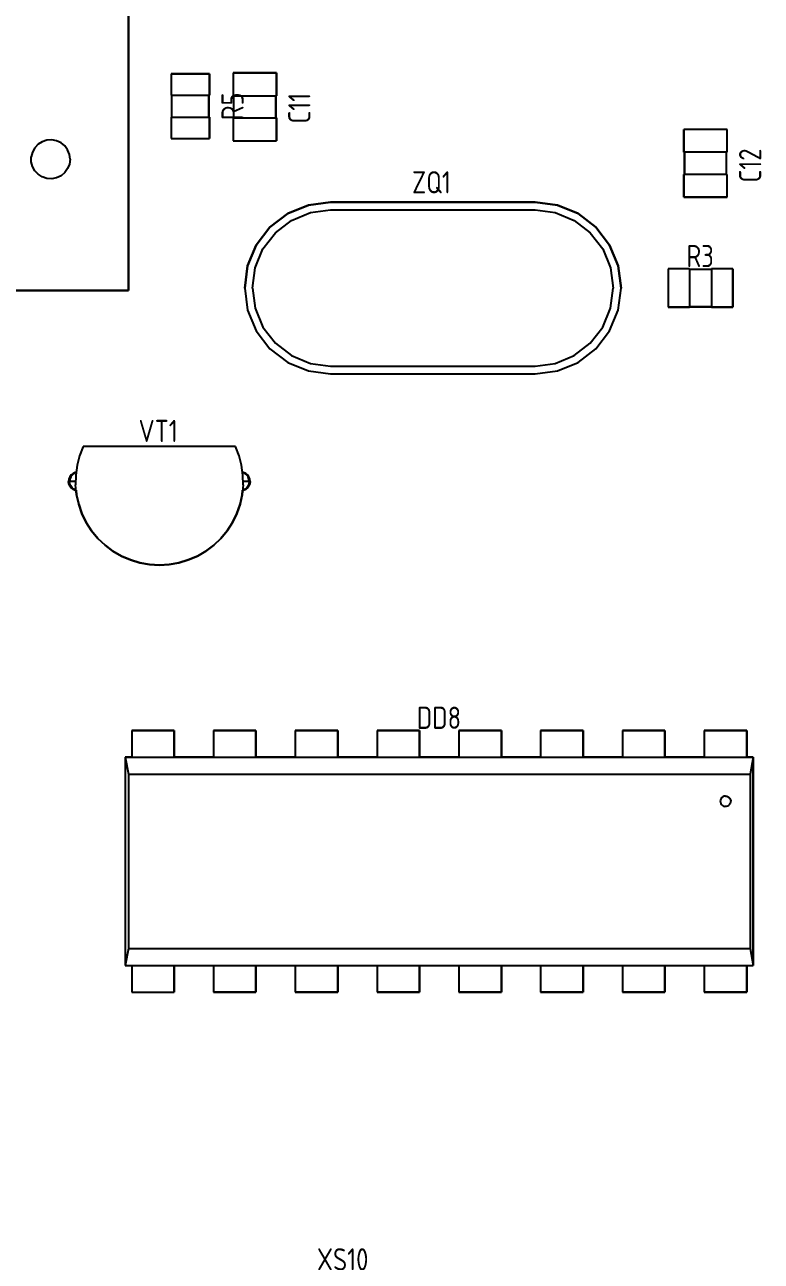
# Model space of a CAD drawing. Header units: inches. Extents: x 0 to 841, y -594 to 0.
# Drawn here: x 393.4 to 439.1, y -372.3 to -295.5 of the extents above; entities that cross this region are included whole.
import ezdxf

# ---------------------------------------------------------------- set-up
doc = ezdxf.new("R2010")
doc.units = ezdxf.units.IN
doc.header["$MEASUREMENT"] = 0
doc.styles.add('GOST type A0', font='', dxfattribs={"height": 2.116667})
doc.styles.get('GOST type A0').set_extended_font_data('GOST type A')

msp = doc.modelspace()

# ---------------------------------------------------------------- linework, layer by layer
at = {"color": 7, "true_color": 0xffffff}
for p, q in [((399.802, -312.01), (399.802, -263.698)), ((399.802, -263.698), (399.802, -312.01)), ((404.84, -298.544), (402.452, -298.544)), ((402.452, -298.544), (402.452, -299.864)), ((402.452, -298.544), (404.84, -298.544)), ((402.452, -298.544), (402.452, -299.864)), ((404.84, -299.864), (404.84, -298.544)), ((404.84, -298.544), (404.84, -299.864)), ((408.992, -298.493), (406.3, -298.493)), ((406.3, -298.493), (406.3, -299.915)), ((406.3, -298.493), (408.992, -298.493)), ((406.3, -298.493), (406.3, -299.915)), ((408.992, -299.915), (408.992, -298.493)), ((408.992, -298.493), (408.992, -299.915)), ((402.452, -299.864), (402.486, -299.864)), ((402.452, -299.864), (404.84, -299.864)), ((402.486, -299.864), (402.486, -301.236)), ((402.486, -299.864), (402.486, -301.236)), ((404.806, -301.236), (404.806, -299.864)), ((404.806, -299.864), (404.84, -299.864)), ((404.806, -299.864), (404.806, -301.236)), ((406.3, -299.915), (406.338, -299.915)), ((406.3, -299.915), (408.992, -299.915)), ((406.338, -299.915), (406.338, -301.287)), ((406.338, -299.915), (406.338, -301.287)), ((408.954, -301.287), (408.954, -299.915)), ((408.954, -299.915), (408.992, -299.915)), ((408.954, -299.915), (408.954, -301.287)), ((402.486, -301.236), (402.452, -301.236)), ((402.452, -301.236), (402.452, -302.556)), ((402.452, -301.236), (404.84, -301.236)), ((402.452, -301.236), (402.452, -302.556)), ((404.84, -301.236), (404.806, -301.236)), ((404.84, -302.556), (404.84, -301.236)), ((404.84, -301.236), (404.84, -302.556)), ((406.338, -301.287), (406.3, -301.287)), ((406.3, -301.287), (406.3, -302.709)), ((406.3, -301.287), (408.992, -301.287)), ((406.3, -301.287), (406.3, -302.709)), ((408.992, -301.287), (408.954, -301.287)), ((408.992, -302.709), (408.992, -301.287)), ((408.992, -301.287), (408.992, -302.709)), ((394.744, -302.668), (394.456, -302.762)), ((395.046, -302.648), (394.744, -302.668)), ((395.344, -302.706), (395.046, -302.648)), ((402.452, -302.556), (404.84, -302.556)), ((402.452, -302.556), (404.84, -302.556)), ((436.992, -301.999), (434.3, -301.999)), ((434.3, -301.999), (434.3, -303.421)), ((434.3, -303.421), (434.3, -301.999)), ((436.992, -301.999), (434.3, -301.999)), ((436.992, -303.421), (436.992, -301.999)), ((436.992, -303.421), (436.992, -301.999)), ((393.846, -303.41), (393.772, -303.702)), ((393.992, -303.144), (393.846, -303.41)), ((394.2, -302.924), (393.992, -303.144)), ((394.456, -302.762), (394.2, -302.924)), ((395.616, -302.834), (395.344, -302.706)), ((395.85, -303.028), (395.616, -302.834)), ((396.028, -303.272), (395.85, -303.028)), ((396.14, -303.554), (396.028, -303.272)), ((406.3, -302.709), (408.992, -302.709)), ((406.3, -302.709), (408.992, -302.709)), ((434.3, -303.421), (434.338, -303.421)), ((436.992, -303.421), (434.3, -303.421)), ((434.338, -303.421), (434.338, -304.793)), ((434.338, -304.793), (434.338, -303.421)), ((436.954, -304.793), (436.954, -303.421)), ((436.954, -303.421), (436.992, -303.421)), ((436.954, -304.793), (436.954, -303.421)), ((393.772, -304.006), (393.772, -303.702)), ((393.846, -304.298), (393.772, -304.006)), ((396.14, -304.154), (396.028, -304.436)), ((396.178, -303.854), (396.14, -303.554)), ((396.178, -303.854), (396.14, -304.154)), ((393.992, -304.564), (393.846, -304.298)), ((394.2, -304.784), (393.992, -304.564)), ((394.456, -304.946), (394.2, -304.784)), ((394.744, -305.04), (394.456, -304.946)), ((395.616, -304.874), (395.344, -305.002)), ((395.85, -304.68), (395.616, -304.874)), ((396.028, -304.436), (395.85, -304.68)), ((434.338, -304.793), (434.3, -304.793)), ((434.3, -304.793), (434.3, -306.215)), ((434.3, -306.215), (434.3, -304.793)), ((436.992, -304.793), (434.3, -304.793)), ((436.992, -304.793), (436.954, -304.793)), ((436.992, -306.215), (436.992, -304.793)), ((436.992, -306.215), (436.992, -304.793)), ((395.046, -305.06), (394.744, -305.04)), ((395.344, -305.002), (395.046, -305.06)), ((412.362, -306.516), (410.98, -306.698)), ((410.98, -306.698), (412.362, -306.516)), ((425.062, -306.516), (412.362, -306.516)), ((412.362, -306.516), (425.062, -306.516)), ((426.444, -306.698), (425.062, -306.516)), ((425.062, -306.516), (426.444, -306.698)), ((434.3, -306.215), (436.992, -306.215)), ((436.992, -306.215), (434.3, -306.215)), ((409.694, -307.23), (408.588, -308.078)), ((408.588, -308.078), (409.694, -307.23)), ((410.98, -306.698), (409.694, -307.23)), ((409.694, -307.23), (410.98, -306.698)), ((409.936, -307.65), (411.106, -307.166)), ((411.106, -307.166), (412.362, -307)), ((412.362, -307), (425.062, -307)), ((425.062, -307), (426.318, -307.166)), ((426.318, -307.166), (427.488, -307.65)), ((427.73, -307.23), (426.444, -306.698)), ((426.444, -306.698), (427.73, -307.23)), ((428.836, -308.078), (427.73, -307.23)), ((427.73, -307.23), (428.836, -308.078)), ((408.932, -308.422), (409.936, -307.65)), ((427.488, -307.65), (428.492, -308.422)), ((408.588, -308.078), (407.74, -309.184)), ((407.74, -309.184), (408.588, -308.078)), ((408.16, -309.426), (408.932, -308.422)), ((428.492, -308.422), (429.264, -309.426)), ((429.684, -309.184), (428.836, -308.078)), ((428.836, -308.078), (429.684, -309.184)), ((407.74, -309.184), (407.208, -310.47)), ((407.208, -310.47), (407.74, -309.184)), ((407.676, -310.596), (408.16, -309.426)), ((429.264, -309.426), (429.748, -310.596)), ((430.216, -310.47), (429.684, -309.184)), ((429.684, -309.184), (430.216, -310.47)), ((407.208, -310.47), (407.026, -311.852)), ((407.026, -311.852), (407.208, -310.47)), ((407.51, -311.852), (407.676, -310.596)), ((429.748, -310.596), (429.914, -311.852)), ((430.398, -311.852), (430.216, -310.47)), ((430.216, -310.47), (430.398, -311.852)), ((434.656, -310.66), (433.336, -310.66)), ((433.336, -310.66), (433.336, -313.048)), ((433.336, -310.66), (433.336, -313.048)), ((434.656, -310.66), (433.336, -310.66)), ((434.656, -310.694), (434.656, -310.66)), ((434.656, -310.66), (434.656, -313.048)), ((436.028, -310.694), (434.656, -310.694)), ((436.028, -310.694), (434.656, -310.694)), ((437.348, -310.66), (436.028, -310.66)), ((436.028, -310.66), (436.028, -310.694)), ((436.028, -310.66), (436.028, -313.048)), ((437.348, -310.66), (436.028, -310.66)), ((437.348, -313.048), (437.348, -310.66)), ((437.348, -310.66), (437.348, -313.048)), ((407.026, -311.852), (407.208, -313.234)), ((407.026, -311.852), (407.208, -313.234)), ((407.51, -311.852), (407.676, -313.108)), ((429.748, -313.108), (429.914, -311.852)), ((430.216, -313.234), (430.398, -311.852)), ((430.216, -313.234), (430.398, -311.852)), ((351.49, -312.01), (399.802, -312.01)), ((399.802, -312.01), (351.49, -312.01)), ((407.208, -313.234), (407.74, -314.52)), ((407.208, -313.234), (407.74, -314.52)), ((407.676, -313.108), (408.16, -314.278)), ((429.264, -314.278), (429.748, -313.108)), ((429.684, -314.52), (430.216, -313.234)), ((429.684, -314.52), (430.216, -313.234)), ((433.336, -313.048), (434.656, -313.048)), ((434.656, -313.048), (433.336, -313.048)), ((434.656, -313.048), (434.656, -313.014)), ((434.656, -313.014), (436.028, -313.014)), ((436.028, -313.014), (434.656, -313.014)), ((436.028, -313.014), (436.028, -313.048)), ((436.028, -313.048), (437.348, -313.048)), ((437.348, -313.048), (436.028, -313.048)), ((407.74, -314.52), (408.588, -315.626)), ((407.74, -314.52), (408.588, -315.626)), ((408.16, -314.278), (408.932, -315.282)), ((428.492, -315.282), (429.264, -314.278)), ((428.836, -315.626), (429.684, -314.52)), ((428.836, -315.626), (429.684, -314.52)), ((408.588, -315.626), (409.694, -316.474)), ((408.588, -315.626), (409.694, -316.474)), ((408.932, -315.282), (409.936, -316.054)), ((427.488, -316.054), (428.492, -315.282)), ((427.73, -316.474), (428.836, -315.626)), ((427.73, -316.474), (428.836, -315.626)), ((409.694, -316.474), (410.98, -317.006)), ((409.694, -316.474), (410.98, -317.006)), ((409.936, -316.054), (411.106, -316.538)), ((426.318, -316.538), (427.488, -316.054)), ((426.444, -317.006), (427.73, -316.474)), ((426.444, -317.006), (427.73, -316.474)), ((410.98, -317.006), (412.362, -317.188)), ((410.98, -317.006), (412.362, -317.188)), ((411.106, -316.538), (412.362, -316.704)), ((412.362, -316.704), (425.062, -316.704)), ((412.362, -317.188), (425.062, -317.188)), ((412.362, -317.188), (425.062, -317.188)), ((425.062, -316.704), (426.318, -316.538)), ((425.062, -317.188), (426.444, -317.006)), ((425.062, -317.188), (426.444, -317.006)), ((396.988, -321.704), (396.768, -322.274)), ((396.988, -321.704), (396.768, -322.274)), ((406.464, -321.704), (396.988, -321.704)), ((406.464, -321.704), (396.988, -321.704)), ((406.684, -322.274), (406.464, -321.704)), ((406.684, -322.274), (406.464, -321.704)), ((396.768, -322.274), (396.616, -322.868)), ((396.768, -322.274), (396.616, -322.868)), ((406.836, -322.868), (406.684, -322.274)), ((406.836, -322.868), (406.684, -322.274)), ((396.366, -323.38), (396.252, -323.468)), ((396.366, -323.38), (396.252, -323.468)), ((396.416, -323.38), (396.304, -323.468)), ((396.502, -323.324), (396.366, -323.38)), ((396.502, -323.324), (396.366, -323.38)), ((396.546, -323.324), (396.416, -323.38)), ((396.554, -323.318), (396.502, -323.324)), ((396.554, -323.318), (396.502, -323.324)), ((396.616, -322.868), (396.534, -323.474)), ((396.554, -323.324), (396.546, -323.324)), ((396.616, -322.868), (396.554, -323.318)), ((406.898, -323.324), (406.836, -322.868)), ((406.918, -323.474), (406.836, -322.868)), ((406.95, -323.324), (406.898, -323.318)), ((406.898, -323.318), (406.898, -323.324)), ((406.95, -323.324), (406.898, -323.318)), ((406.906, -323.324), (406.898, -323.324)), ((407.036, -323.38), (406.906, -323.324)), ((407.086, -323.38), (406.95, -323.324)), ((407.086, -323.38), (406.95, -323.324)), ((407.148, -323.468), (407.036, -323.38)), ((407.202, -323.468), (407.086, -323.38)), ((407.202, -323.468), (407.086, -323.38)), ((396.106, -323.72), (396.088, -323.864)), ((396.106, -323.72), (396.088, -323.864)), ((396.088, -323.864), (396.106, -324.008)), ((396.106, -324.008), (396.088, -323.864)), ((396.094, -323.864), (396.088, -323.864)), ((396.114, -323.864), (396.094, -323.864)), ((396.162, -323.584), (396.106, -323.72)), ((396.162, -323.584), (396.106, -323.72)), ((396.106, -324.008), (396.162, -324.144)), ((396.162, -324.144), (396.106, -324.008)), ((396.148, -323.864), (396.114, -323.864)), ((396.164, -323.72), (396.148, -323.864)), ((396.164, -324.008), (396.148, -323.864)), ((396.528, -323.864), (396.148, -323.864)), ((396.252, -323.468), (396.162, -323.584)), ((396.252, -323.468), (396.162, -323.584)), ((396.162, -324.144), (396.252, -324.258)), ((396.252, -324.258), (396.162, -324.144)), ((396.218, -323.584), (396.164, -323.72)), ((396.218, -324.144), (396.164, -324.008)), ((396.304, -323.468), (396.218, -323.584)), ((396.304, -324.258), (396.218, -324.144)), ((396.534, -323.474), (396.524, -324.086)), ((396.586, -324.694), (396.524, -324.086)), ((406.928, -324.086), (406.866, -324.694)), ((406.928, -324.086), (406.918, -323.474)), ((407.304, -323.864), (406.924, -323.864)), ((407.234, -323.584), (407.148, -323.468)), ((407.234, -324.144), (407.148, -324.258)), ((407.29, -323.584), (407.202, -323.468)), ((407.29, -323.584), (407.202, -323.468)), ((407.202, -324.258), (407.29, -324.144)), ((407.29, -324.144), (407.202, -324.258)), ((407.288, -323.72), (407.234, -323.584)), ((407.288, -324.008), (407.234, -324.144)), ((407.304, -323.864), (407.288, -323.72)), ((407.304, -323.864), (407.288, -324.008)), ((407.346, -323.72), (407.29, -323.584)), ((407.346, -323.72), (407.29, -323.584)), ((407.29, -324.144), (407.346, -324.008)), ((407.346, -324.008), (407.29, -324.144)), ((407.338, -323.864), (407.304, -323.864)), ((407.358, -323.864), (407.338, -323.864)), ((407.364, -323.864), (407.346, -323.72)), ((407.364, -323.864), (407.346, -323.72)), ((407.346, -324.008), (407.364, -323.864)), ((407.364, -323.864), (407.346, -324.008)), ((407.364, -323.864), (407.358, -323.864)), ((396.252, -324.258), (396.366, -324.348)), ((396.366, -324.348), (396.252, -324.258)), ((396.416, -324.348), (396.304, -324.258)), ((396.366, -324.348), (396.502, -324.404)), ((396.502, -324.404), (396.366, -324.348)), ((396.546, -324.404), (396.416, -324.348)), ((396.502, -324.404), (396.556, -324.41)), ((396.556, -324.41), (396.502, -324.404)), ((396.556, -324.404), (396.546, -324.404)), ((396.556, -324.41), (396.586, -324.694)), ((396.586, -324.694), (396.718, -325.29)), ((396.718, -325.29), (396.586, -324.694)), ((406.734, -325.29), (406.866, -324.694)), ((406.866, -324.694), (406.734, -325.29)), ((406.866, -324.694), (406.896, -324.404)), ((406.896, -324.404), (406.896, -324.41)), ((406.896, -324.41), (406.95, -324.404)), ((406.906, -324.404), (406.896, -324.404)), ((406.95, -324.404), (406.896, -324.41)), ((407.036, -324.348), (406.906, -324.404)), ((406.95, -324.404), (407.086, -324.348)), ((407.086, -324.348), (406.95, -324.404)), ((407.148, -324.258), (407.036, -324.348)), ((407.086, -324.348), (407.202, -324.258)), ((407.202, -324.258), (407.086, -324.348)), ((396.718, -325.29), (396.92, -325.868)), ((396.92, -325.868), (396.718, -325.29)), ((406.532, -325.868), (406.734, -325.29)), ((406.734, -325.29), (406.532, -325.868)), ((396.92, -325.868), (397.188, -326.418)), ((397.188, -326.418), (396.92, -325.868)), ((397.188, -326.418), (397.52, -326.932)), ((397.52, -326.932), (397.188, -326.418)), ((405.932, -326.932), (406.264, -326.418)), ((406.264, -326.418), (405.932, -326.932)), ((406.264, -326.418), (406.532, -325.868)), ((406.532, -325.868), (406.264, -326.418)), ((397.52, -326.932), (397.908, -327.406)), ((397.908, -327.406), (397.52, -326.932)), ((405.544, -327.406), (405.932, -326.932)), ((405.932, -326.932), (405.544, -327.406)), ((397.908, -327.406), (398.35, -327.828)), ((398.35, -327.828), (397.908, -327.406)), ((398.35, -327.828), (398.838, -328.196)), ((398.838, -328.196), (398.35, -327.828)), ((404.614, -328.196), (405.102, -327.828)), ((405.102, -327.828), (404.614, -328.196)), ((405.102, -327.828), (405.544, -327.406)), ((405.544, -327.406), (405.102, -327.828)), ((398.838, -328.196), (399.366, -328.506)), ((399.366, -328.506), (398.838, -328.196)), ((399.366, -328.506), (399.928, -328.75)), ((399.928, -328.75), (399.366, -328.506)), ((399.928, -328.75), (400.514, -328.928)), ((400.514, -328.928), (399.928, -328.75)), ((402.94, -328.928), (403.524, -328.75)), ((403.524, -328.75), (402.94, -328.928)), ((403.524, -328.75), (404.086, -328.506)), ((404.086, -328.506), (403.524, -328.75)), ((404.086, -328.506), (404.614, -328.196)), ((404.614, -328.196), (404.086, -328.506)), ((400.514, -328.928), (401.116, -329.034)), ((401.116, -329.034), (400.514, -328.928)), ((401.116, -329.034), (401.726, -329.07)), ((401.726, -329.07), (401.116, -329.034)), ((401.726, -329.07), (402.336, -329.034)), ((402.336, -329.034), (401.726, -329.07)), ((402.336, -329.034), (402.94, -328.928)), ((402.94, -328.928), (402.336, -329.034)), ((402.646, -339.346), (400.006, -339.346)), ((400.006, -339.346), (400.006, -340.996)), ((400.006, -339.346), (400.006, -340.996)), ((400.006, -339.346), (402.646, -339.346)), ((402.646, -340.996), (402.646, -339.346)), ((402.646, -339.346), (402.646, -340.996)), ((407.726, -339.346), (405.086, -339.346)), ((405.086, -339.346), (405.086, -340.996)), ((405.086, -339.346), (405.086, -340.996)), ((405.086, -339.346), (407.726, -339.346)), ((407.726, -340.996), (407.726, -339.346)), ((407.726, -339.346), (407.726, -340.996)), ((412.806, -339.346), (410.166, -339.346)), ((410.166, -339.346), (410.166, -340.996)), ((410.166, -339.346), (410.166, -340.996)), ((410.166, -339.346), (412.806, -339.346)), ((412.806, -340.996), (412.806, -339.346)), ((412.806, -339.346), (412.806, -340.996)), ((417.886, -339.346), (415.246, -339.346)), ((415.246, -339.346), (415.246, -340.996)), ((415.246, -339.346), (415.246, -340.996)), ((415.246, -339.346), (417.886, -339.346)), ((417.886, -340.996), (417.886, -339.346)), ((417.886, -339.346), (417.886, -340.996)), ((422.966, -339.346), (420.326, -339.346)), ((420.326, -339.346), (420.326, -340.996)), ((420.326, -339.346), (420.326, -340.996)), ((420.326, -339.346), (422.966, -339.346)), ((422.966, -340.996), (422.966, -339.346)), ((422.966, -339.346), (422.966, -340.996)), ((428.046, -339.346), (425.406, -339.346)), ((425.406, -339.346), (425.406, -340.996)), ((425.406, -339.346), (425.406, -340.996)), ((425.406, -339.346), (428.046, -339.346)), ((428.046, -340.996), (428.046, -339.346)), ((428.046, -339.346), (428.046, -340.996)), ((433.126, -339.346), (430.486, -339.346)), ((430.486, -339.346), (430.486, -340.996)), ((430.486, -339.346), (430.486, -340.996)), ((430.486, -339.346), (433.126, -339.346)), ((433.126, -340.996), (433.126, -339.346)), ((433.126, -339.346), (433.126, -340.996)), ((438.206, -339.346), (435.566, -339.346)), ((435.566, -339.346), (435.566, -340.996)), ((435.566, -339.346), (435.566, -340.996)), ((435.566, -339.346), (438.206, -339.346)), ((438.206, -340.996), (438.206, -339.346)), ((438.206, -339.346), (438.206, -340.996)), ((400.006, -340.996), (399.598, -340.996)), ((399.598, -340.996), (399.598, -353.952)), ((399.598, -340.996), (438.614, -340.996)), ((399.598, -340.996), (399.802, -342.064)), ((399.598, -340.996), (399.598, -353.952)), ((405.086, -340.996), (402.646, -340.996)), ((410.166, -340.996), (407.726, -340.996)), ((415.246, -340.996), (412.806, -340.996)), ((420.326, -340.996), (417.886, -340.996)), ((425.406, -340.996), (422.966, -340.996)), ((430.486, -340.996), (428.046, -340.996)), ((435.566, -340.996), (433.126, -340.996)), ((438.614, -340.996), (438.206, -340.996)), ((438.614, -340.996), (438.41, -342.064)), ((438.614, -353.952), (438.614, -340.996)), ((438.614, -340.996), (438.614, -353.952)), ((399.802, -342.064), (438.41, -342.064)), ((399.802, -342.064), (399.802, -352.884)), ((438.41, -342.064), (438.41, -352.884)), ((436.578, -343.642), (436.562, -343.722)), ((436.562, -343.722), (436.568, -343.802)), ((436.568, -343.802), (436.592, -343.88)), ((436.612, -343.568), (436.578, -343.642)), ((436.592, -343.88), (436.636, -343.948)), ((436.664, -343.506), (436.612, -343.568)), ((436.636, -343.948), (436.696, -344.004)), ((436.73, -343.458), (436.664, -343.506)), ((436.696, -344.004), (436.766, -344.042)), ((436.806, -343.428), (436.73, -343.458)), ((436.766, -344.042), (436.846, -344.062)), ((436.886, -343.418), (436.806, -343.428)), ((436.926, -344.062), (436.846, -344.062)), ((436.886, -343.418), (436.966, -343.428)), ((437.006, -344.042), (436.926, -344.062)), ((436.966, -343.428), (437.042, -343.458)), ((437.076, -344.004), (437.006, -344.042)), ((437.042, -343.458), (437.108, -343.506)), ((437.136, -343.948), (437.076, -344.004)), ((437.108, -343.506), (437.16, -343.568)), ((437.178, -343.88), (437.136, -343.948)), ((437.16, -343.568), (437.194, -343.642)), ((437.204, -343.802), (437.178, -343.88)), ((437.194, -343.642), (437.21, -343.722)), ((437.21, -343.722), (437.204, -343.802)), ((399.802, -352.884), (399.598, -353.952)), ((399.802, -352.884), (438.41, -352.884)), ((438.41, -352.884), (438.614, -353.952)), ((399.598, -353.952), (400.006, -353.952)), ((399.598, -353.952), (438.614, -353.952)), ((400.006, -353.952), (400.006, -355.602)), ((400.006, -353.952), (400.006, -355.602)), ((402.646, -355.602), (402.646, -353.952)), ((402.646, -353.952), (405.086, -353.952)), ((402.646, -353.952), (402.646, -355.602)), ((405.086, -353.952), (405.086, -355.602)), ((405.086, -353.952), (405.086, -355.602)), ((407.726, -355.602), (407.726, -353.952)), ((407.726, -353.952), (410.166, -353.952)), ((407.726, -353.952), (407.726, -355.602)), ((410.166, -353.952), (410.166, -355.602)), ((410.166, -353.952), (410.166, -355.602)), ((412.806, -355.602), (412.806, -353.952)), ((412.806, -353.952), (415.246, -353.952)), ((412.806, -353.952), (412.806, -355.602)), ((415.246, -353.952), (415.246, -355.602)), ((415.246, -353.952), (415.246, -355.602)), ((417.886, -355.602), (417.886, -353.952)), ((417.886, -353.952), (420.326, -353.952)), ((417.886, -353.952), (417.886, -355.602)), ((420.326, -353.952), (420.326, -355.602)), ((420.326, -353.952), (420.326, -355.602)), ((422.966, -355.602), (422.966, -353.952)), ((422.966, -353.952), (425.406, -353.952)), ((422.966, -353.952), (422.966, -355.602)), ((425.406, -353.952), (425.406, -355.602)), ((425.406, -353.952), (425.406, -355.602)), ((428.046, -355.602), (428.046, -353.952)), ((428.046, -353.952), (430.486, -353.952)), ((428.046, -353.952), (428.046, -355.602)), ((430.486, -353.952), (430.486, -355.602)), ((430.486, -353.952), (430.486, -355.602)), ((433.126, -355.602), (433.126, -353.952)), ((433.126, -353.952), (435.566, -353.952)), ((433.126, -353.952), (433.126, -355.602)), ((435.566, -353.952), (435.566, -355.602)), ((435.566, -353.952), (435.566, -355.602)), ((438.206, -355.602), (438.206, -353.952)), ((438.206, -353.952), (438.614, -353.952)), ((438.206, -353.952), (438.206, -355.602)), ((400.006, -355.602), (402.646, -355.602)), ((400.006, -355.602), (402.646, -355.602)), ((405.086, -355.602), (407.726, -355.602)), ((407.726, -355.602), (405.086, -355.602)), ((410.166, -355.602), (412.806, -355.602)), ((412.806, -355.602), (410.166, -355.602)), ((415.246, -355.602), (417.886, -355.602)), ((417.886, -355.602), (415.246, -355.602)), ((420.326, -355.602), (422.966, -355.602)), ((422.966, -355.602), (420.326, -355.602)), ((425.406, -355.602), (428.046, -355.602)), ((428.046, -355.602), (425.406, -355.602)), ((430.486, -355.602), (433.126, -355.602)), ((433.126, -355.602), (430.486, -355.602)), ((435.566, -355.602), (438.206, -355.602)), ((438.206, -355.602), (435.566, -355.602))]:
    msp.add_line(p, q, dxfattribs=at)
at = {"color": 18, "true_color": 0x000000}
for p, q in [((399.802, -312.01), (399.802, -263.698)), ((399.802, -263.698), (399.802, -312.01)), ((404.84, -298.544), (402.452, -298.544)), ((402.452, -298.544), (402.452, -299.864)), ((402.452, -298.544), (404.84, -298.544)), ((402.452, -298.544), (402.452, -299.864)), ((404.84, -299.864), (404.84, -298.544)), ((404.84, -298.544), (404.84, -299.864)), ((408.992, -298.493), (406.3, -298.493)), ((406.3, -298.493), (406.3, -299.915)), ((406.3, -298.493), (408.992, -298.493)), ((406.3, -298.493), (406.3, -299.915)), ((408.992, -299.915), (408.992, -298.493)), ((408.992, -298.493), (408.992, -299.915)), ((402.452, -299.864), (402.486, -299.864)), ((402.452, -299.864), (404.84, -299.864)), ((402.486, -299.864), (402.486, -301.236)), ((402.486, -299.864), (402.486, -301.236)), ((404.806, -301.236), (404.806, -299.864)), ((404.806, -299.864), (404.84, -299.864)), ((404.806, -299.864), (404.806, -301.236)), ((406.3, -299.915), (406.338, -299.915)), ((406.3, -299.915), (408.992, -299.915)), ((406.338, -299.915), (406.338, -301.287)), ((406.338, -299.915), (406.338, -301.287)), ((408.954, -301.287), (408.954, -299.915)), ((408.954, -299.915), (408.992, -299.915)), ((408.954, -299.915), (408.954, -301.287)), ((402.486, -301.236), (402.452, -301.236)), ((402.452, -301.236), (402.452, -302.556)), ((402.452, -301.236), (404.84, -301.236)), ((402.452, -301.236), (402.452, -302.556)), ((404.84, -301.236), (404.806, -301.236)), ((404.84, -302.556), (404.84, -301.236)), ((404.84, -301.236), (404.84, -302.556)), ((406.338, -301.287), (406.3, -301.287)), ((406.3, -301.287), (406.3, -302.709)), ((406.3, -301.287), (408.992, -301.287)), ((406.3, -301.287), (406.3, -302.709)), ((408.992, -301.287), (408.954, -301.287)), ((408.992, -302.709), (408.992, -301.287)), ((408.992, -301.287), (408.992, -302.709)), ((394.744, -302.668), (394.456, -302.762)), ((395.046, -302.648), (394.744, -302.668)), ((395.344, -302.706), (395.046, -302.648)), ((402.452, -302.556), (404.84, -302.556)), ((402.452, -302.556), (404.84, -302.556)), ((436.992, -301.999), (434.3, -301.999)), ((434.3, -301.999), (434.3, -303.421)), ((434.3, -303.421), (434.3, -301.999)), ((436.992, -301.999), (434.3, -301.999)), ((436.992, -303.421), (436.992, -301.999)), ((436.992, -303.421), (436.992, -301.999)), ((393.846, -303.41), (393.772, -303.702)), ((393.992, -303.144), (393.846, -303.41)), ((394.2, -302.924), (393.992, -303.144)), ((394.456, -302.762), (394.2, -302.924)), ((395.616, -302.834), (395.344, -302.706)), ((395.85, -303.028), (395.616, -302.834)), ((396.028, -303.272), (395.85, -303.028)), ((396.14, -303.554), (396.028, -303.272)), ((406.3, -302.709), (408.992, -302.709)), ((406.3, -302.709), (408.992, -302.709)), ((434.3, -303.421), (434.338, -303.421)), ((436.992, -303.421), (434.3, -303.421)), ((434.338, -303.421), (434.338, -304.793)), ((434.338, -304.793), (434.338, -303.421)), ((436.954, -304.793), (436.954, -303.421)), ((436.954, -303.421), (436.992, -303.421)), ((436.954, -304.793), (436.954, -303.421)), ((393.772, -304.006), (393.772, -303.702)), ((393.846, -304.298), (393.772, -304.006)), ((396.14, -304.154), (396.028, -304.436)), ((396.178, -303.854), (396.14, -303.554)), ((396.178, -303.854), (396.14, -304.154)), ((393.992, -304.564), (393.846, -304.298)), ((394.2, -304.784), (393.992, -304.564)), ((394.456, -304.946), (394.2, -304.784)), ((394.744, -305.04), (394.456, -304.946)), ((395.616, -304.874), (395.344, -305.002)), ((395.85, -304.68), (395.616, -304.874)), ((396.028, -304.436), (395.85, -304.68)), ((434.338, -304.793), (434.3, -304.793)), ((434.3, -304.793), (434.3, -306.215)), ((434.3, -306.215), (434.3, -304.793)), ((436.992, -304.793), (434.3, -304.793)), ((436.992, -304.793), (436.954, -304.793)), ((436.992, -306.215), (436.992, -304.793)), ((436.992, -306.215), (436.992, -304.793)), ((395.046, -305.06), (394.744, -305.04)), ((395.344, -305.002), (395.046, -305.06)), ((412.362, -306.516), (410.98, -306.698)), ((410.98, -306.698), (412.362, -306.516)), ((425.062, -306.516), (412.362, -306.516)), ((412.362, -306.516), (425.062, -306.516)), ((426.444, -306.698), (425.062, -306.516)), ((425.062, -306.516), (426.444, -306.698)), ((434.3, -306.215), (436.992, -306.215)), ((436.992, -306.215), (434.3, -306.215)), ((409.694, -307.23), (408.588, -308.078)), ((408.588, -308.078), (409.694, -307.23)), ((410.98, -306.698), (409.694, -307.23)), ((409.694, -307.23), (410.98, -306.698)), ((409.936, -307.65), (411.106, -307.166)), ((411.106, -307.166), (412.362, -307)), ((412.362, -307), (425.062, -307)), ((425.062, -307), (426.318, -307.166)), ((426.318, -307.166), (427.488, -307.65)), ((427.73, -307.23), (426.444, -306.698)), ((426.444, -306.698), (427.73, -307.23)), ((428.836, -308.078), (427.73, -307.23)), ((427.73, -307.23), (428.836, -308.078)), ((408.932, -308.422), (409.936, -307.65)), ((427.488, -307.65), (428.492, -308.422)), ((408.588, -308.078), (407.74, -309.184)), ((407.74, -309.184), (408.588, -308.078)), ((408.16, -309.426), (408.932, -308.422)), ((428.492, -308.422), (429.264, -309.426)), ((429.684, -309.184), (428.836, -308.078)), ((428.836, -308.078), (429.684, -309.184)), ((407.74, -309.184), (407.208, -310.47)), ((407.208, -310.47), (407.74, -309.184)), ((407.676, -310.596), (408.16, -309.426)), ((429.264, -309.426), (429.748, -310.596)), ((430.216, -310.47), (429.684, -309.184)), ((429.684, -309.184), (430.216, -310.47)), ((407.208, -310.47), (407.026, -311.852)), ((407.026, -311.852), (407.208, -310.47)), ((407.51, -311.852), (407.676, -310.596)), ((429.748, -310.596), (429.914, -311.852)), ((430.398, -311.852), (430.216, -310.47)), ((430.216, -310.47), (430.398, -311.852)), ((434.656, -310.66), (433.336, -310.66)), ((433.336, -310.66), (433.336, -313.048)), ((433.336, -310.66), (433.336, -313.048)), ((434.656, -310.66), (433.336, -310.66)), ((434.656, -310.694), (434.656, -310.66)), ((434.656, -310.66), (434.656, -313.048)), ((436.028, -310.694), (434.656, -310.694)), ((436.028, -310.694), (434.656, -310.694)), ((437.348, -310.66), (436.028, -310.66)), ((436.028, -310.66), (436.028, -310.694)), ((436.028, -310.66), (436.028, -313.048)), ((437.348, -310.66), (436.028, -310.66)), ((437.348, -313.048), (437.348, -310.66)), ((437.348, -310.66), (437.348, -313.048)), ((407.026, -311.852), (407.208, -313.234)), ((407.026, -311.852), (407.208, -313.234)), ((407.51, -311.852), (407.676, -313.108)), ((429.748, -313.108), (429.914, -311.852)), ((430.216, -313.234), (430.398, -311.852)), ((430.216, -313.234), (430.398, -311.852)), ((351.49, -312.01), (399.802, -312.01)), ((399.802, -312.01), (351.49, -312.01)), ((407.208, -313.234), (407.74, -314.52)), ((407.208, -313.234), (407.74, -314.52)), ((407.676, -313.108), (408.16, -314.278)), ((429.264, -314.278), (429.748, -313.108)), ((429.684, -314.52), (430.216, -313.234)), ((429.684, -314.52), (430.216, -313.234)), ((433.336, -313.048), (434.656, -313.048)), ((434.656, -313.048), (433.336, -313.048)), ((434.656, -313.048), (434.656, -313.014)), ((434.656, -313.014), (436.028, -313.014)), ((436.028, -313.014), (434.656, -313.014)), ((436.028, -313.014), (436.028, -313.048)), ((436.028, -313.048), (437.348, -313.048)), ((437.348, -313.048), (436.028, -313.048)), ((407.74, -314.52), (408.588, -315.626)), ((407.74, -314.52), (408.588, -315.626)), ((408.16, -314.278), (408.932, -315.282)), ((428.492, -315.282), (429.264, -314.278)), ((428.836, -315.626), (429.684, -314.52)), ((428.836, -315.626), (429.684, -314.52)), ((408.588, -315.626), (409.694, -316.474)), ((408.588, -315.626), (409.694, -316.474)), ((408.932, -315.282), (409.936, -316.054)), ((427.488, -316.054), (428.492, -315.282)), ((427.73, -316.474), (428.836, -315.626)), ((427.73, -316.474), (428.836, -315.626)), ((409.694, -316.474), (410.98, -317.006)), ((409.694, -316.474), (410.98, -317.006)), ((409.936, -316.054), (411.106, -316.538)), ((426.318, -316.538), (427.488, -316.054)), ((426.444, -317.006), (427.73, -316.474)), ((426.444, -317.006), (427.73, -316.474)), ((410.98, -317.006), (412.362, -317.188)), ((410.98, -317.006), (412.362, -317.188)), ((411.106, -316.538), (412.362, -316.704)), ((412.362, -316.704), (425.062, -316.704)), ((412.362, -317.188), (425.062, -317.188)), ((412.362, -317.188), (425.062, -317.188)), ((425.062, -316.704), (426.318, -316.538)), ((425.062, -317.188), (426.444, -317.006)), ((425.062, -317.188), (426.444, -317.006)), ((396.988, -321.704), (396.768, -322.274)), ((396.988, -321.704), (396.768, -322.274)), ((406.464, -321.704), (396.988, -321.704)), ((406.464, -321.704), (396.988, -321.704)), ((406.684, -322.274), (406.464, -321.704)), ((406.684, -322.274), (406.464, -321.704)), ((396.768, -322.274), (396.616, -322.868)), ((396.768, -322.274), (396.616, -322.868)), ((406.836, -322.868), (406.684, -322.274)), ((406.836, -322.868), (406.684, -322.274)), ((396.366, -323.38), (396.252, -323.468)), ((396.366, -323.38), (396.252, -323.468)), ((396.416, -323.38), (396.304, -323.468)), ((396.502, -323.324), (396.366, -323.38)), ((396.502, -323.324), (396.366, -323.38)), ((396.546, -323.324), (396.416, -323.38)), ((396.554, -323.318), (396.502, -323.324)), ((396.554, -323.318), (396.502, -323.324)), ((396.616, -322.868), (396.534, -323.474)), ((396.554, -323.324), (396.546, -323.324)), ((396.616, -322.868), (396.554, -323.318)), ((406.898, -323.324), (406.836, -322.868)), ((406.918, -323.474), (406.836, -322.868)), ((406.95, -323.324), (406.898, -323.318)), ((406.898, -323.318), (406.898, -323.324)), ((406.95, -323.324), (406.898, -323.318)), ((406.906, -323.324), (406.898, -323.324)), ((407.036, -323.38), (406.906, -323.324)), ((407.086, -323.38), (406.95, -323.324)), ((407.086, -323.38), (406.95, -323.324)), ((407.148, -323.468), (407.036, -323.38)), ((407.202, -323.468), (407.086, -323.38)), ((407.202, -323.468), (407.086, -323.38)), ((396.106, -323.72), (396.088, -323.864)), ((396.106, -323.72), (396.088, -323.864)), ((396.088, -323.864), (396.106, -324.008)), ((396.106, -324.008), (396.088, -323.864)), ((396.094, -323.864), (396.088, -323.864)), ((396.114, -323.864), (396.094, -323.864)), ((396.162, -323.584), (396.106, -323.72)), ((396.162, -323.584), (396.106, -323.72)), ((396.106, -324.008), (396.162, -324.144)), ((396.162, -324.144), (396.106, -324.008)), ((396.148, -323.864), (396.114, -323.864)), ((396.164, -323.72), (396.148, -323.864)), ((396.164, -324.008), (396.148, -323.864)), ((396.528, -323.864), (396.148, -323.864)), ((396.252, -323.468), (396.162, -323.584)), ((396.252, -323.468), (396.162, -323.584)), ((396.162, -324.144), (396.252, -324.258)), ((396.252, -324.258), (396.162, -324.144)), ((396.218, -323.584), (396.164, -323.72)), ((396.218, -324.144), (396.164, -324.008)), ((396.304, -323.468), (396.218, -323.584)), ((396.304, -324.258), (396.218, -324.144)), ((396.534, -323.474), (396.524, -324.086)), ((396.586, -324.694), (396.524, -324.086)), ((406.928, -324.086), (406.866, -324.694)), ((406.928, -324.086), (406.918, -323.474)), ((407.304, -323.864), (406.924, -323.864)), ((407.234, -323.584), (407.148, -323.468)), ((407.234, -324.144), (407.148, -324.258)), ((407.29, -323.584), (407.202, -323.468)), ((407.29, -323.584), (407.202, -323.468)), ((407.202, -324.258), (407.29, -324.144)), ((407.29, -324.144), (407.202, -324.258)), ((407.288, -323.72), (407.234, -323.584)), ((407.288, -324.008), (407.234, -324.144)), ((407.304, -323.864), (407.288, -323.72)), ((407.304, -323.864), (407.288, -324.008)), ((407.346, -323.72), (407.29, -323.584)), ((407.346, -323.72), (407.29, -323.584)), ((407.29, -324.144), (407.346, -324.008)), ((407.346, -324.008), (407.29, -324.144)), ((407.338, -323.864), (407.304, -323.864)), ((407.358, -323.864), (407.338, -323.864)), ((407.364, -323.864), (407.346, -323.72)), ((407.364, -323.864), (407.346, -323.72)), ((407.346, -324.008), (407.364, -323.864)), ((407.364, -323.864), (407.346, -324.008)), ((407.364, -323.864), (407.358, -323.864)), ((396.252, -324.258), (396.366, -324.348)), ((396.366, -324.348), (396.252, -324.258)), ((396.416, -324.348), (396.304, -324.258)), ((396.366, -324.348), (396.502, -324.404)), ((396.502, -324.404), (396.366, -324.348)), ((396.546, -324.404), (396.416, -324.348)), ((396.502, -324.404), (396.556, -324.41)), ((396.556, -324.41), (396.502, -324.404)), ((396.556, -324.404), (396.546, -324.404)), ((396.556, -324.41), (396.586, -324.694)), ((396.586, -324.694), (396.718, -325.29)), ((396.718, -325.29), (396.586, -324.694)), ((406.734, -325.29), (406.866, -324.694)), ((406.866, -324.694), (406.734, -325.29)), ((406.866, -324.694), (406.896, -324.404)), ((406.896, -324.404), (406.896, -324.41)), ((406.896, -324.41), (406.95, -324.404)), ((406.906, -324.404), (406.896, -324.404)), ((406.95, -324.404), (406.896, -324.41)), ((407.036, -324.348), (406.906, -324.404)), ((406.95, -324.404), (407.086, -324.348)), ((407.086, -324.348), (406.95, -324.404)), ((407.148, -324.258), (407.036, -324.348)), ((407.086, -324.348), (407.202, -324.258)), ((407.202, -324.258), (407.086, -324.348)), ((396.718, -325.29), (396.92, -325.868)), ((396.92, -325.868), (396.718, -325.29)), ((406.532, -325.868), (406.734, -325.29)), ((406.734, -325.29), (406.532, -325.868)), ((396.92, -325.868), (397.188, -326.418)), ((397.188, -326.418), (396.92, -325.868)), ((397.188, -326.418), (397.52, -326.932)), ((397.52, -326.932), (397.188, -326.418)), ((405.932, -326.932), (406.264, -326.418)), ((406.264, -326.418), (405.932, -326.932)), ((406.264, -326.418), (406.532, -325.868)), ((406.532, -325.868), (406.264, -326.418)), ((397.52, -326.932), (397.908, -327.406)), ((397.908, -327.406), (397.52, -326.932)), ((405.544, -327.406), (405.932, -326.932)), ((405.932, -326.932), (405.544, -327.406)), ((397.908, -327.406), (398.35, -327.828)), ((398.35, -327.828), (397.908, -327.406)), ((398.35, -327.828), (398.838, -328.196)), ((398.838, -328.196), (398.35, -327.828)), ((404.614, -328.196), (405.102, -327.828)), ((405.102, -327.828), (404.614, -328.196)), ((405.102, -327.828), (405.544, -327.406)), ((405.544, -327.406), (405.102, -327.828)), ((398.838, -328.196), (399.366, -328.506)), ((399.366, -328.506), (398.838, -328.196)), ((399.366, -328.506), (399.928, -328.75)), ((399.928, -328.75), (399.366, -328.506)), ((399.928, -328.75), (400.514, -328.928)), ((400.514, -328.928), (399.928, -328.75)), ((402.94, -328.928), (403.524, -328.75)), ((403.524, -328.75), (402.94, -328.928)), ((403.524, -328.75), (404.086, -328.506)), ((404.086, -328.506), (403.524, -328.75)), ((404.086, -328.506), (404.614, -328.196)), ((404.614, -328.196), (404.086, -328.506)), ((400.514, -328.928), (401.116, -329.034)), ((401.116, -329.034), (400.514, -328.928)), ((401.116, -329.034), (401.726, -329.07)), ((401.726, -329.07), (401.116, -329.034)), ((401.726, -329.07), (402.336, -329.034)), ((402.336, -329.034), (401.726, -329.07)), ((402.336, -329.034), (402.94, -328.928)), ((402.94, -328.928), (402.336, -329.034)), ((402.646, -339.346), (400.006, -339.346)), ((400.006, -339.346), (400.006, -340.996)), ((400.006, -339.346), (400.006, -340.996)), ((400.006, -339.346), (402.646, -339.346)), ((402.646, -340.996), (402.646, -339.346)), ((402.646, -339.346), (402.646, -340.996)), ((407.726, -339.346), (405.086, -339.346)), ((405.086, -339.346), (405.086, -340.996)), ((405.086, -339.346), (405.086, -340.996)), ((405.086, -339.346), (407.726, -339.346)), ((407.726, -340.996), (407.726, -339.346)), ((407.726, -339.346), (407.726, -340.996)), ((412.806, -339.346), (410.166, -339.346)), ((410.166, -339.346), (410.166, -340.996)), ((410.166, -339.346), (410.166, -340.996)), ((410.166, -339.346), (412.806, -339.346)), ((412.806, -340.996), (412.806, -339.346)), ((412.806, -339.346), (412.806, -340.996)), ((417.886, -339.346), (415.246, -339.346)), ((415.246, -339.346), (415.246, -340.996)), ((415.246, -339.346), (415.246, -340.996)), ((415.246, -339.346), (417.886, -339.346)), ((417.886, -340.996), (417.886, -339.346)), ((417.886, -339.346), (417.886, -340.996)), ((422.966, -339.346), (420.326, -339.346)), ((420.326, -339.346), (420.326, -340.996)), ((420.326, -339.346), (420.326, -340.996)), ((420.326, -339.346), (422.966, -339.346)), ((422.966, -340.996), (422.966, -339.346)), ((422.966, -339.346), (422.966, -340.996)), ((428.046, -339.346), (425.406, -339.346)), ((425.406, -339.346), (425.406, -340.996)), ((425.406, -339.346), (425.406, -340.996)), ((425.406, -339.346), (428.046, -339.346)), ((428.046, -340.996), (428.046, -339.346)), ((428.046, -339.346), (428.046, -340.996)), ((433.126, -339.346), (430.486, -339.346)), ((430.486, -339.346), (430.486, -340.996)), ((430.486, -339.346), (430.486, -340.996)), ((430.486, -339.346), (433.126, -339.346)), ((433.126, -340.996), (433.126, -339.346)), ((433.126, -339.346), (433.126, -340.996)), ((438.206, -339.346), (435.566, -339.346)), ((435.566, -339.346), (435.566, -340.996)), ((435.566, -339.346), (435.566, -340.996)), ((435.566, -339.346), (438.206, -339.346)), ((438.206, -340.996), (438.206, -339.346)), ((438.206, -339.346), (438.206, -340.996)), ((400.006, -340.996), (399.598, -340.996)), ((399.598, -340.996), (399.598, -353.952)), ((399.598, -340.996), (438.614, -340.996)), ((399.598, -340.996), (399.802, -342.064)), ((399.598, -340.996), (399.598, -353.952)), ((405.086, -340.996), (402.646, -340.996)), ((410.166, -340.996), (407.726, -340.996)), ((415.246, -340.996), (412.806, -340.996)), ((420.326, -340.996), (417.886, -340.996)), ((425.406, -340.996), (422.966, -340.996)), ((430.486, -340.996), (428.046, -340.996)), ((435.566, -340.996), (433.126, -340.996)), ((438.614, -340.996), (438.206, -340.996)), ((438.614, -340.996), (438.41, -342.064)), ((438.614, -353.952), (438.614, -340.996)), ((438.614, -340.996), (438.614, -353.952)), ((399.802, -342.064), (438.41, -342.064)), ((399.802, -342.064), (399.802, -352.884)), ((438.41, -342.064), (438.41, -352.884)), ((436.578, -343.642), (436.562, -343.722)), ((436.562, -343.722), (436.568, -343.802)), ((436.568, -343.802), (436.592, -343.88)), ((436.612, -343.568), (436.578, -343.642)), ((436.592, -343.88), (436.636, -343.948)), ((436.664, -343.506), (436.612, -343.568)), ((436.636, -343.948), (436.696, -344.004)), ((436.73, -343.458), (436.664, -343.506)), ((436.696, -344.004), (436.766, -344.042)), ((436.806, -343.428), (436.73, -343.458)), ((436.766, -344.042), (436.846, -344.062)), ((436.886, -343.418), (436.806, -343.428)), ((436.926, -344.062), (436.846, -344.062)), ((436.886, -343.418), (436.966, -343.428)), ((437.006, -344.042), (436.926, -344.062)), ((436.966, -343.428), (437.042, -343.458)), ((437.076, -344.004), (437.006, -344.042)), ((437.042, -343.458), (437.108, -343.506)), ((437.136, -343.948), (437.076, -344.004)), ((437.108, -343.506), (437.16, -343.568)), ((437.178, -343.88), (437.136, -343.948)), ((437.16, -343.568), (437.194, -343.642)), ((437.204, -343.802), (437.178, -343.88)), ((437.194, -343.642), (437.21, -343.722)), ((437.21, -343.722), (437.204, -343.802)), ((399.802, -352.884), (399.598, -353.952)), ((399.802, -352.884), (438.41, -352.884)), ((438.41, -352.884), (438.614, -353.952)), ((399.598, -353.952), (400.006, -353.952)), ((399.598, -353.952), (438.614, -353.952)), ((400.006, -353.952), (400.006, -355.602)), ((400.006, -353.952), (400.006, -355.602)), ((402.646, -355.602), (402.646, -353.952)), ((402.646, -353.952), (405.086, -353.952)), ((402.646, -353.952), (402.646, -355.602)), ((405.086, -353.952), (405.086, -355.602)), ((405.086, -353.952), (405.086, -355.602)), ((407.726, -355.602), (407.726, -353.952)), ((407.726, -353.952), (410.166, -353.952)), ((407.726, -353.952), (407.726, -355.602)), ((410.166, -353.952), (410.166, -355.602)), ((410.166, -353.952), (410.166, -355.602)), ((412.806, -355.602), (412.806, -353.952)), ((412.806, -353.952), (415.246, -353.952)), ((412.806, -353.952), (412.806, -355.602)), ((415.246, -353.952), (415.246, -355.602)), ((415.246, -353.952), (415.246, -355.602)), ((417.886, -355.602), (417.886, -353.952)), ((417.886, -353.952), (420.326, -353.952)), ((417.886, -353.952), (417.886, -355.602)), ((420.326, -353.952), (420.326, -355.602)), ((420.326, -353.952), (420.326, -355.602)), ((422.966, -355.602), (422.966, -353.952)), ((422.966, -353.952), (425.406, -353.952)), ((422.966, -353.952), (422.966, -355.602)), ((425.406, -353.952), (425.406, -355.602)), ((425.406, -353.952), (425.406, -355.602)), ((428.046, -355.602), (428.046, -353.952)), ((428.046, -353.952), (430.486, -353.952)), ((428.046, -353.952), (428.046, -355.602)), ((430.486, -353.952), (430.486, -355.602)), ((430.486, -353.952), (430.486, -355.602)), ((433.126, -355.602), (433.126, -353.952)), ((433.126, -353.952), (435.566, -353.952)), ((433.126, -353.952), (433.126, -355.602)), ((435.566, -353.952), (435.566, -355.602)), ((435.566, -353.952), (435.566, -355.602)), ((438.206, -355.602), (438.206, -353.952)), ((438.206, -353.952), (438.614, -353.952)), ((438.206, -353.952), (438.206, -355.602)), ((400.006, -355.602), (402.646, -355.602)), ((400.006, -355.602), (402.646, -355.602)), ((405.086, -355.602), (407.726, -355.602)), ((407.726, -355.602), (405.086, -355.602)), ((410.166, -355.602), (412.806, -355.602)), ((412.806, -355.602), (410.166, -355.602)), ((415.246, -355.602), (417.886, -355.602)), ((417.886, -355.602), (415.246, -355.602)), ((420.326, -355.602), (422.966, -355.602)), ((422.966, -355.602), (420.326, -355.602)), ((425.406, -355.602), (428.046, -355.602)), ((428.046, -355.602), (425.406, -355.602)), ((430.486, -355.602), (433.126, -355.602)), ((433.126, -355.602), (430.486, -355.602)), ((435.566, -355.602), (438.206, -355.602)), ((438.206, -355.602), (435.566, -355.602))]:
    msp.add_line(p, q, dxfattribs=at)

# ---------------------------------------------------------------- texts
at = {"color": 18, "true_color": 0x000000, "style": 'GOST type A0'}
for s, p in [('R5', (406.957, -301.429)), ('C11', (411.109, -301.636)), ('C12', (439.108, -305.296))]:
    msp.add_text(s, height=1.3796, rotation=90, dxfattribs=at).set_placement(p)
for s, p in [('ZQ1', (417.42, -305.972)), ('R3', (434.463, -310.556)), ('VT1', (400.434, -321.422)), ('DD8', (417.711, -339.242)), ('XS10', (411.509, -372.893))]:
    msp.add_text(s, height=1.3796, dxfattribs=at).set_placement(p)

doc.saveas('drawing.dxf')
